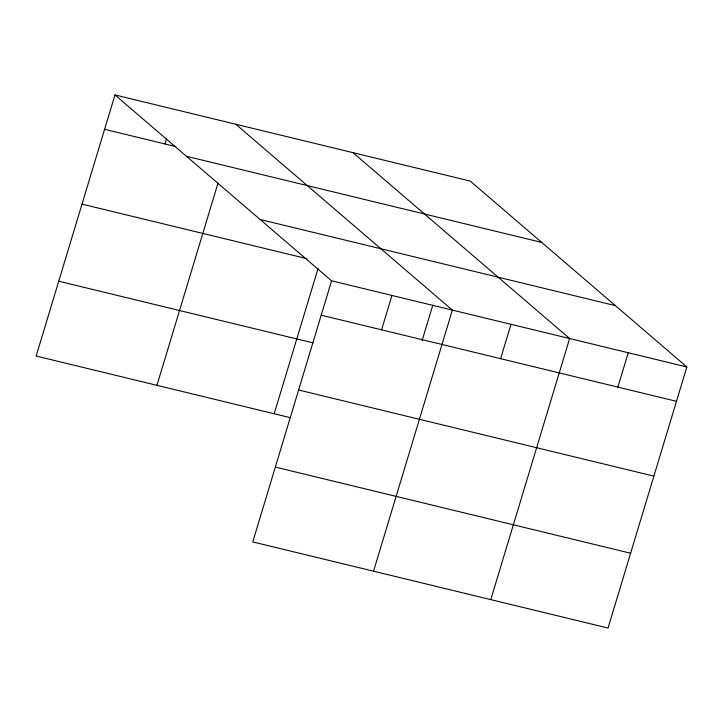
<?xml version="1.0" encoding="UTF-8"?>
<svg xmlns="http://www.w3.org/2000/svg" width="723" height="723" viewBox="0 0 723 723"><rect width="100%" height="100%" fill="white"/><g stroke="black" fill="none" stroke-linecap="round" stroke-linejoin="round"><path stroke-width="1.08" d="M114.975 94.948L331.577 280.813L252.743 541.907L608.025 628.052L686.85 366.959L470.257 181.093L114.975 94.948L36.15 356.041L290.465 417.704M164.998 143.958L166.624 138.59M156.945 385.332L217.975 183.19M274.189 413.764L318.111 268.278M381.59 329.824L391.965 295.454M422.096 340.596L432.77 305.269M373.538 571.197L452.363 310.104L235.77 124.239M500.614 358.68L510.989 324.311M490.781 599.62L569.607 338.527L353.014 152.661M617.858 387.112L628.233 352.743M104.6 129.318L175.788 146.57M186.453 156.285L541.735 242.431M260.099 219.476L615.372 305.621M82.015 204.139L307.022 258.689M331.577 280.813L686.85 366.959M321.193 315.183L676.475 401.319M58.744 281.22L313.059 342.892M298.608 390.004L653.881 476.141M275.336 467.085L630.61 553.231"/></g></svg>
